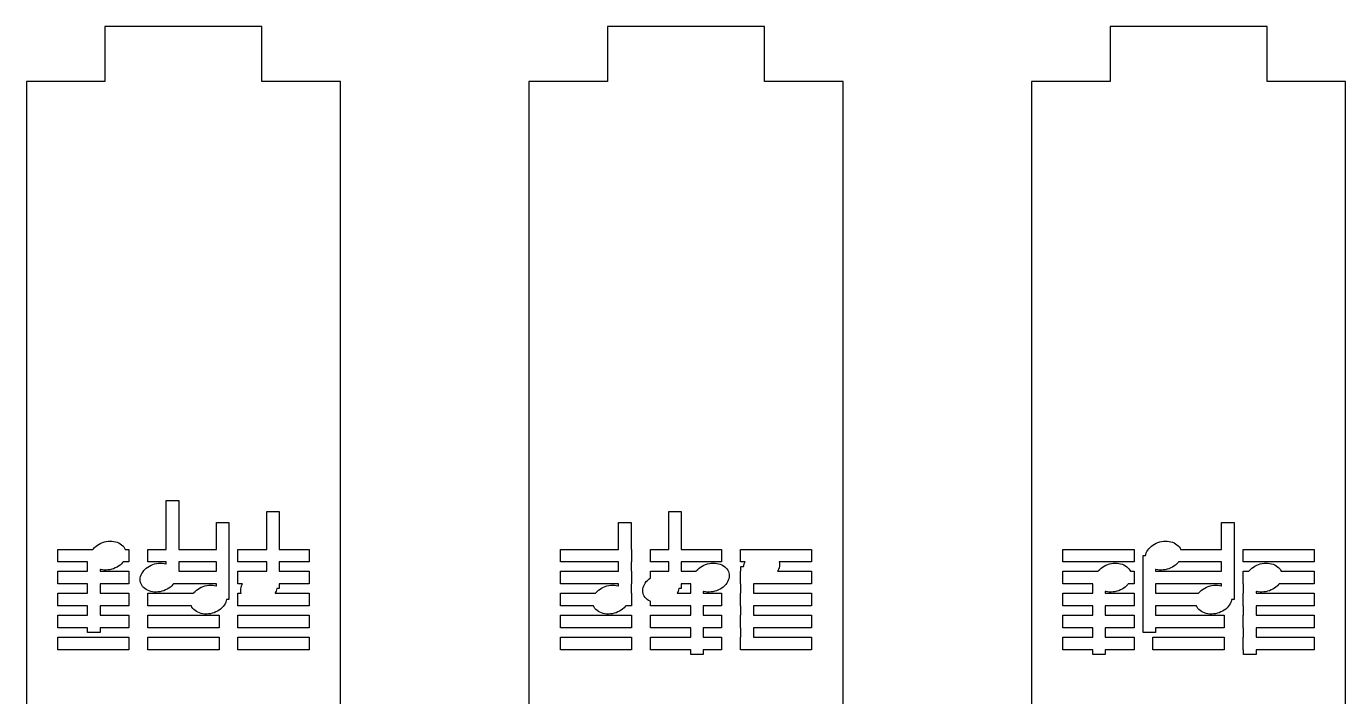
# Model space of a CAD drawing. Header units: metres. Extents: x -12 to 180, y -1275 to 154.
# Drawn here: x 0 to 84, y -274.2 to -231.5 of the extents above; entities that cross this region are included whole.
import ezdxf

# ---------------------------------------------------------------- set-up
doc = ezdxf.new("R2010")
doc.units = ezdxf.units.M

msp = doc.modelspace()

# ---------------------------------------------------------------- linework, layer by layer
for p, q in [((15, -231.511), (5, -231.511)), ((5, -231.511), (5, -235.011)), ((15, -235.011), (15, -231.511)), ((47, -231.511), (37, -231.511)), ((37, -231.511), (37, -235.011)), ((47, -235.011), (47, -231.511)), ((79, -231.511), (69, -231.511)), ((69, -231.511), (69, -235.011)), ((79, -235.011), (79, -231.511)), ((5, -235.011), (0, -235.011)), ((0, -235.011), (0, -385.011)), ((20, -235.011), (15, -235.011)), ((20, -385.011), (20, -235.011)), ((37, -235.011), (32, -235.011)), ((32, -235.011), (32, -385.011)), ((52, -235.011), (47, -235.011)), ((52, -385.011), (52, -235.011)), ((69, -235.011), (64, -235.011)), ((64, -235.011), (64, -385.011)), ((84, -235.011), (79, -235.011)), ((84, -385.011), (84, -235.011)), ((8.90001, -264.811), (8.90001, -261.711)), ((8.90001, -261.711), (9.7, -261.711)), ((9.7, -261.711), (9.7, -264.811)), ((15.3, -264.811), (15.3, -262.411)), ((15.3, -262.411), (16.1, -262.411)), ((16.1, -262.411), (16.1, -264.811)), ((40.9, -264.811), (40.9, -262.411)), ((40.9, -262.411), (41.7, -262.411)), ((41.7, -262.411), (41.7, -264.811)), ((12.1, -264.811), (12.1, -263.111)), ((12.1, -263.111), (12.9, -263.111)), ((12.9, -263.111), (12.9, -268.011)), ((37.7, -264.811), (37.7, -263.111)), ((37.7, -263.111), (38.5, -263.111)), ((38.5, -263.111), (38.5, -264.811)), ((76.1, -264.811), (76.1, -263.111)), ((76.1, -263.111), (76.9, -263.111)), ((76.9, -263.111), (76.9, -268.011)), ((4.43323, -264.61), (4.52756, -264.54)), ((4.52756, -264.54), (4.62926, -264.478)), ((4.62926, -264.478), (4.7372, -264.424)), ((4.7372, -264.424), (4.85023, -264.378)), ((4.85023, -264.378), (4.96709, -264.342)), ((4.96709, -264.342), (5.08649, -264.315)), ((5.08649, -264.315), (5.20712, -264.298)), ((5.20712, -264.298), (5.3277, -264.291)), ((5.3277, -264.291), (5.44687, -264.294)), ((5.44687, -264.294), (5.56334, -264.307)), ((5.56334, -264.307), (5.67583, -264.33)), ((5.67583, -264.33), (5.78311, -264.362)), ((5.78311, -264.362), (5.88399, -264.404)), ((5.88399, -264.404), (5.97739, -264.455)), ((5.97739, -264.455), (6.06226, -264.514)), ((6.06226, -264.514), (6.1377, -264.581)), ((6.1377, -264.581), (6.20285, -264.654)), ((71.6332, -264.61), (71.7276, -264.54)), ((71.7276, -264.54), (71.8293, -264.478)), ((71.8293, -264.478), (71.9372, -264.424)), ((71.9372, -264.424), (72.0502, -264.378)), ((72.0502, -264.378), (72.1671, -264.342)), ((72.1671, -264.342), (72.2865, -264.315)), ((72.2865, -264.315), (72.4071, -264.298)), ((72.4071, -264.298), (72.5277, -264.291)), ((72.5277, -264.291), (72.6469, -264.294)), ((72.6469, -264.294), (72.7633, -264.307)), ((72.7633, -264.307), (72.8758, -264.33)), ((72.8758, -264.33), (72.9831, -264.362)), ((72.9831, -264.362), (73.084, -264.404)), ((73.084, -264.404), (73.1774, -264.455)), ((73.1774, -264.455), (73.2623, -264.514)), ((73.2623, -264.514), (73.3377, -264.581)), ((73.3377, -264.581), (73.4028, -264.654)), ((2, -265.611), (2, -264.811)), ((2, -264.811), (4.23747, -264.811)), ((4.23747, -264.811), (4.27071, -264.768)), ((4.27071, -264.768), (4.34729, -264.686)), ((4.34729, -264.686), (4.43323, -264.61)), ((6.20285, -264.654), (6.257, -264.734)), ((6.257, -264.734), (6.29559, -264.811)), ((6.29559, -264.811), (6.53334, -264.811)), ((6.53334, -264.811), (6.53334, -265.611)), ((7.73334, -265.611), (7.73334, -264.811)), ((7.73334, -264.811), (8.90001, -264.811)), ((9.7, -264.811), (12.1, -264.811)), ((13.4667, -265.611), (13.4667, -264.811)), ((13.4667, -264.811), (15.3, -264.811)), ((16.1, -264.811), (18, -264.811)), ((18, -264.811), (18, -265.611)), ((34, -265.611), (34, -264.811)), ((34, -264.811), (37.7, -264.811)), ((38.5, -264.811), (38.5333, -264.811)), ((38.5333, -264.811), (38.5333, -265.611)), ((39.7333, -265.611), (39.7333, -264.811)), ((39.7333, -264.811), (40.9, -264.811)), ((41.7, -264.811), (44.2667, -264.811)), ((44.2667, -264.811), (44.2667, -265.611)), ((45.4667, -265.611), (45.4667, -264.811)), ((45.4667, -264.811), (50, -264.811)), ((50, -264.811), (50, -265.611)), ((66, -265.611), (66, -264.811)), ((66, -264.811), (70.5333, -264.811)), ((70.5333, -264.811), (70.5333, -265.611)), ((71.1, -270.111), (71.1, -265.211)), ((71.1, -265.211), (71.2572, -265.211)), ((71.2572, -265.211), (71.2728, -265.134)), ((71.2728, -265.134), (71.3048, -265.039)), ((71.3048, -265.039), (71.3488, -264.945)), ((71.3488, -264.945), (71.4043, -264.854)), ((71.4043, -264.854), (71.4707, -264.768)), ((71.4707, -264.768), (71.5473, -264.686)), ((71.5473, -264.686), (71.6332, -264.61)), ((73.4028, -264.654), (73.457, -264.734)), ((73.457, -264.734), (73.4956, -264.811)), ((73.4956, -264.811), (76.1, -264.811)), ((77.4667, -265.611), (77.4667, -264.811)), ((77.4667, -264.811), (82, -264.811)), ((82, -264.811), (82, -265.611)), ((3.90002, -265.611), (2, -265.611)), ((2, -267.011), (2, -266.211)), ((2, -266.211), (3.90002, -266.211)), ((3.90002, -266.211), (3.90002, -265.611)), ((4.7242, -266.092), (4.70001, -266.085)), ((4.70001, -266.085), (4.70001, -266.211)), ((4.70001, -266.211), (6.53334, -266.211)), ((4.83669, -266.115), (4.7242, -266.092)), ((4.95316, -266.128), (4.83669, -266.115)), ((5.07233, -266.131), (4.95316, -266.128)), ((5.1929, -266.124), (5.07233, -266.131)), ((5.31354, -266.107), (5.1929, -266.124)), ((5.43294, -266.08), (5.31354, -266.107)), ((5.54979, -266.044), (5.43294, -266.08)), ((5.66283, -265.998), (5.54979, -266.044)), ((5.77077, -265.944), (5.66283, -265.998)), ((5.87247, -265.882), (5.77077, -265.944)), ((5.9668, -265.813), (5.87247, -265.882)), ((6.05273, -265.736), (5.9668, -265.813)), ((6.12932, -265.655), (6.05273, -265.736)), ((6.16255, -265.611), (6.12932, -265.655)), ((6.53334, -265.611), (6.16255, -265.611)), ((6.53334, -266.211), (6.53334, -267.011)), ((7.3488, -266.345), (7.4043, -266.254)), ((7.4043, -266.254), (7.4707, -266.168)), ((7.4707, -266.168), (7.54729, -266.086)), ((7.54729, -266.086), (7.63322, -266.01)), ((7.63322, -266.01), (7.72755, -265.94)), ((7.72755, -265.94), (7.82925, -265.878)), ((8.90001, -265.611), (7.73334, -265.611)), ((7.82925, -265.878), (7.93719, -265.824)), ((7.93719, -265.824), (8.05023, -265.778)), ((8.05023, -265.778), (8.16708, -265.742)), ((8.16708, -265.742), (8.28648, -265.715)), ((8.28648, -265.715), (8.40712, -265.698)), ((8.40712, -265.698), (8.52769, -265.691)), ((8.52769, -265.691), (8.64687, -265.694)), ((8.64687, -265.694), (8.76334, -265.707)), ((8.76334, -265.707), (8.87582, -265.73)), ((8.87582, -265.73), (8.90001, -265.737)), ((8.90001, -265.737), (8.90001, -265.611)), ((12.1, -265.611), (9.7, -265.611)), ((9.7, -265.611), (9.7, -266.211)), ((9.7, -266.211), (12.1, -266.211)), ((12.1, -266.211), (12.1, -265.611)), ((15.3, -265.611), (13.4667, -265.611)), ((13.4667, -267.011), (13.4667, -266.211)), ((13.4667, -266.211), (15.3, -266.211)), ((15.3, -266.211), (15.3, -265.611)), ((18, -265.611), (16.1, -265.611)), ((16.1, -265.611), (16.1, -266.211)), ((16.1, -266.211), (18, -266.211)), ((18, -266.211), (18, -267.011)), ((37.7, -265.611), (34, -265.611)), ((34, -267.011), (34, -266.211)), ((34, -266.211), (37.7, -266.211)), ((37.7, -266.211), (37.7, -265.611)), ((38.5333, -265.611), (38.5, -265.611)), ((38.5, -265.611), (38.5, -266.211)), ((38.5, -266.211), (38.5333, -266.211)), ((38.5333, -266.211), (38.5333, -267.011)), ((40.9, -265.611), (39.7333, -265.611)), ((39.7333, -266.637), (39.7333, -266.211)), ((39.7333, -266.211), (40.9, -266.211)), ((40.9, -266.211), (40.9, -265.611)), ((44.2667, -265.611), (41.7, -265.611)), ((41.7, -265.611), (41.7, -266.211)), ((41.7, -266.211), (42.6375, -266.211)), ((42.6375, -266.211), (42.6707, -266.168)), ((42.6707, -266.168), (42.7473, -266.086)), ((42.7473, -266.086), (42.8332, -266.01)), ((42.8332, -266.01), (42.9275, -265.94)), ((42.9275, -265.94), (43.0292, -265.878)), ((43.0292, -265.878), (43.1372, -265.824)), ((43.1372, -265.824), (43.2502, -265.778)), ((43.2502, -265.778), (43.3671, -265.742)), ((43.3671, -265.742), (43.4865, -265.715)), ((43.4865, -265.715), (43.6071, -265.698)), ((43.6071, -265.698), (43.7277, -265.691)), ((43.7277, -265.691), (43.8468, -265.694)), ((43.8468, -265.694), (43.9633, -265.707)), ((43.9633, -265.707), (44.0758, -265.73)), ((44.0758, -265.73), (44.1831, -265.762)), ((44.1831, -265.762), (44.284, -265.804)), ((44.284, -265.804), (44.3774, -265.855)), ((44.3774, -265.855), (44.4622, -265.914)), ((44.4622, -265.914), (44.5377, -265.981)), ((44.5377, -265.981), (44.6028, -266.054)), ((44.6028, -266.054), (44.657, -266.134)), ((44.657, -266.134), (44.6996, -266.219)), ((44.6996, -266.219), (44.7301, -266.308)), ((45.7696, -265.611), (45.4667, -265.611)), ((45.4667, -267.011), (45.4667, -266.211)), ((45.4667, -266.211), (45.5, -266.211)), ((45.5, -266.211), (45.5, -265.911)), ((45.5, -265.911), (45.6571, -265.911)), ((45.6571, -265.911), (45.6728, -265.834)), ((45.6728, -265.834), (45.7048, -265.739)), ((45.7048, -265.739), (45.7488, -265.645)), ((45.7488, -265.645), (45.7696, -265.611)), ((47.8512, -266.177), (47.8304, -266.211)), ((47.8304, -266.211), (50, -266.211)), ((47.8952, -266.084), (47.8512, -266.177)), ((47.9272, -265.988), (47.8952, -266.084)), ((47.9468, -265.892), (47.9272, -265.988)), ((50, -265.611), (47.9307, -265.611)), ((47.9307, -265.611), (47.9483, -265.701)), ((47.9538, -265.796), (47.9468, -265.892)), ((47.9483, -265.701), (47.9538, -265.796)), ((50, -266.211), (50, -267.011)), ((70.5333, -265.611), (66, -265.611)), ((66, -267.011), (66, -266.211)), ((66, -266.211), (68.2375, -266.211)), ((68.2375, -266.211), (68.2707, -266.168)), ((68.2707, -266.168), (68.3473, -266.086)), ((68.3473, -266.086), (68.4332, -266.01)), ((68.4332, -266.01), (68.5276, -265.94)), ((68.5276, -265.94), (68.6293, -265.878)), ((68.6293, -265.878), (68.7372, -265.824)), ((68.7372, -265.824), (68.8502, -265.778)), ((68.8502, -265.778), (68.9671, -265.742)), ((68.9671, -265.742), (69.0865, -265.715)), ((69.0865, -265.715), (69.2071, -265.698)), ((69.2071, -265.698), (69.3277, -265.691)), ((69.3277, -265.691), (69.4469, -265.694)), ((69.4469, -265.694), (69.5633, -265.707)), ((69.5633, -265.707), (69.6758, -265.73)), ((69.6758, -265.73), (69.7831, -265.762)), ((69.7831, -265.762), (69.884, -265.804)), ((69.884, -265.804), (69.9774, -265.855)), ((69.9774, -265.855), (70.0623, -265.914)), ((70.0623, -265.914), (70.1377, -265.981)), ((70.1377, -265.981), (70.2029, -266.054)), ((70.2029, -266.054), (70.257, -266.134)), ((70.257, -266.134), (70.2956, -266.211)), ((70.2956, -266.211), (70.5333, -266.211)), ((70.5333, -266.211), (70.5333, -267.011)), ((71.9242, -266.092), (71.9, -266.085)), ((71.9, -266.085), (71.9, -266.211)), ((71.9, -266.211), (76.1, -266.211)), ((72.0367, -266.115), (71.9242, -266.092)), ((72.1532, -266.128), (72.0367, -266.115)), ((72.2723, -266.131), (72.1532, -266.128)), ((72.3929, -266.124), (72.2723, -266.131)), ((72.5135, -266.107), (72.3929, -266.124)), ((72.6329, -266.08), (72.5135, -266.107)), ((72.7498, -266.044), (72.6329, -266.08)), ((72.8628, -265.998), (72.7498, -266.044)), ((72.9708, -265.944), (72.8628, -265.998)), ((73.0725, -265.882), (72.9708, -265.944)), ((73.1668, -265.813), (73.0725, -265.882)), ((73.2527, -265.736), (73.1668, -265.813)), ((73.3293, -265.655), (73.2527, -265.736)), ((73.3625, -265.611), (73.3293, -265.655)), ((76.1, -265.611), (73.3625, -265.611)), ((76.1, -266.211), (76.1, -265.611)), ((82, -265.611), (77.4667, -265.611)), ((77.4667, -267.011), (77.4667, -266.211)), ((77.4667, -266.211), (77.8374, -266.211)), ((77.8374, -266.211), (77.8707, -266.168)), ((77.8707, -266.168), (77.9473, -266.086)), ((77.9473, -266.086), (78.0332, -266.01)), ((78.0332, -266.01), (78.1275, -265.94)), ((78.1275, -265.94), (78.2292, -265.878)), ((78.2292, -265.878), (78.3372, -265.824)), ((78.3372, -265.824), (78.4502, -265.778)), ((78.4502, -265.778), (78.5671, -265.742)), ((78.5671, -265.742), (78.6865, -265.715)), ((78.6865, -265.715), (78.8071, -265.698)), ((78.8071, -265.698), (78.9277, -265.691)), ((78.9277, -265.691), (79.0468, -265.694)), ((79.0468, -265.694), (79.1633, -265.707)), ((79.1633, -265.707), (79.2758, -265.73)), ((79.2758, -265.73), (79.3831, -265.762)), ((79.3831, -265.762), (79.484, -265.804)), ((79.484, -265.804), (79.5774, -265.855)), ((79.5774, -265.855), (79.6622, -265.914)), ((79.6622, -265.914), (79.7377, -265.981)), ((79.7377, -265.981), (79.8028, -266.054)), ((79.8028, -266.054), (79.857, -266.134)), ((79.857, -266.134), (79.8956, -266.211)), ((79.8956, -266.211), (82, -266.211)), ((82, -266.211), (82, -267.011)), ((3.90002, -267.011), (2, -267.011)), ((3.90002, -267.611), (3.90002, -267.011)), ((6.53334, -267.011), (4.70001, -267.011)), ((4.70001, -267.011), (4.70001, -267.611)), ((7.24615, -266.727), (7.25322, -266.63)), ((7.25172, -266.821), (7.24615, -266.727)), ((7.26988, -266.914), (7.25172, -266.821)), ((7.25322, -266.63), (7.27284, -266.534)), ((7.30043, -267.003), (7.26988, -266.914)), ((7.27284, -266.534), (7.30482, -266.439)), ((7.34302, -267.088), (7.30043, -267.003)), ((7.30482, -266.439), (7.3488, -266.345)), ((7.39717, -267.168), (7.34302, -267.088)), ((9.32932, -267.055), (9.25273, -267.136)), ((9.36255, -267.011), (9.32932, -267.055)), ((12.1, -267.011), (9.36255, -267.011)), ((11.3671, -267.142), (11.4865, -267.115)), ((11.4865, -267.115), (11.6071, -267.098)), ((11.6071, -267.098), (11.7277, -267.091)), ((11.7277, -267.091), (11.8468, -267.094)), ((11.8468, -267.094), (11.9633, -267.107)), ((11.9633, -267.107), (12.0758, -267.13)), ((12.1, -267.137), (12.1, -267.011)), ((13.7696, -267.011), (13.4667, -267.011)), ((13.7048, -267.139), (13.7488, -267.045)), ((13.7488, -267.045), (13.7696, -267.011)), ((18, -267.011), (16.1, -267.011)), ((16.1, -267.011), (16.1, -267.311)), ((37.7, -267.011), (34, -267.011)), ((36.9671, -267.142), (37.0865, -267.115)), ((37.0865, -267.115), (37.2071, -267.098)), ((37.2071, -267.098), (37.3277, -267.091)), ((37.3277, -267.091), (37.4469, -267.094)), ((37.4469, -267.094), (37.5633, -267.107)), ((37.5633, -267.107), (37.6758, -267.13)), ((37.7, -267.137), (37.7, -267.011)), ((38.5333, -267.011), (38.5, -267.011)), ((38.5, -267.011), (38.5, -267.611)), ((39.3048, -267.139), (39.3488, -267.045)), ((39.3488, -267.045), (39.4043, -266.954)), ((39.4043, -266.954), (39.4707, -266.868)), ((39.4707, -266.868), (39.5473, -266.786)), ((39.5473, -266.786), (39.6332, -266.71)), ((39.6332, -266.71), (39.7276, -266.64)), ((39.7276, -266.64), (39.7333, -266.637)), ((42.3, -267.011), (41.7, -267.011)), ((41.7, -267.011), (41.7, -267.311)), ((42.3, -267.611), (42.3, -267.011)), ((44.5293, -267.055), (44.4527, -267.136)), ((44.5957, -266.968), (44.5293, -267.055)), ((44.6512, -266.877), (44.5957, -266.968)), ((44.6952, -266.784), (44.6512, -266.877)), ((44.7272, -266.688), (44.6952, -266.784)), ((44.7468, -266.592), (44.7272, -266.688)), ((44.7301, -266.308), (44.7483, -266.401)), ((44.7538, -266.496), (44.7468, -266.592)), ((44.7483, -266.401), (44.7538, -266.496)), ((45.5, -267.011), (45.4667, -267.011)), ((45.5, -267.611), (45.5, -267.011)), ((50, -267.011), (46.3, -267.011)), ((46.3, -267.011), (46.3, -267.611)), ((67.9, -267.011), (66, -267.011)), ((67.9, -267.611), (67.9, -267.011)), ((70.1293, -267.055), (70.0527, -267.136)), ((70.1626, -267.011), (70.1293, -267.055)), ((70.5333, -267.011), (70.1626, -267.011)), ((76.1, -267.011), (71.9, -267.011)), ((71.9, -267.011), (71.9, -267.611)), ((75.3671, -267.142), (75.4865, -267.115)), ((75.4865, -267.115), (75.6071, -267.098)), ((75.6071, -267.098), (75.7277, -267.091)), ((75.7277, -267.091), (75.8468, -267.094)), ((75.8468, -267.094), (75.9633, -267.107)), ((75.9633, -267.107), (76.0758, -267.13)), ((76.1, -267.137), (76.1, -267.011)), ((77.5, -267.011), (77.4667, -267.011)), ((77.5, -267.611), (77.5, -267.011)), ((79.7293, -267.055), (79.6527, -267.136)), ((79.7625, -267.011), (79.7293, -267.055)), ((82, -267.011), (79.7625, -267.011)), ((2, -268.411), (2, -267.611)), ((2, -267.611), (3.90002, -267.611)), ((4.70001, -267.611), (6.53334, -267.611)), ((6.53334, -267.611), (6.53334, -268.411)), ((7.46233, -267.241), (7.39717, -267.168)), ((7.53777, -267.308), (7.46233, -267.241)), ((7.62263, -267.367), (7.53777, -267.308)), ((7.71603, -267.418), (7.62263, -267.367)), ((7.81691, -267.46), (7.71603, -267.418)), ((7.73334, -268.411), (7.73334, -267.611)), ((7.73334, -267.611), (10.6375, -267.611)), ((7.92419, -267.492), (7.81691, -267.46)), ((8.03668, -267.515), (7.92419, -267.492)), ((8.15315, -267.528), (8.03668, -267.515)), ((8.27232, -267.531), (8.15315, -267.528)), ((8.3929, -267.524), (8.27232, -267.531)), ((8.51353, -267.507), (8.3929, -267.524)), ((8.63293, -267.48), (8.51353, -267.507)), ((8.74979, -267.444), (8.63293, -267.48)), ((8.86282, -267.398), (8.74979, -267.444)), ((8.97076, -267.344), (8.86282, -267.398)), ((9.07246, -267.282), (8.97076, -267.344)), ((9.16679, -267.213), (9.07246, -267.282)), ((9.25273, -267.136), (9.16679, -267.213)), ((10.6375, -267.611), (10.6707, -267.568)), ((10.6707, -267.568), (10.7473, -267.486)), ((10.7473, -267.486), (10.8332, -267.41)), ((10.8332, -267.41), (10.9275, -267.34)), ((10.9275, -267.34), (11.0292, -267.278)), ((11.0292, -267.278), (11.1372, -267.224)), ((11.1372, -267.224), (11.2502, -267.178)), ((11.2502, -267.178), (11.3671, -267.142)), ((12.0758, -267.13), (12.1, -267.137)), ((13.4667, -268.411), (13.4667, -267.611)), ((13.4667, -267.611), (13.6693, -267.611)), ((13.6461, -267.427), (13.6532, -267.33)), ((13.6517, -267.521), (13.6461, -267.427)), ((13.6693, -267.611), (13.6517, -267.521)), ((13.6532, -267.33), (13.6728, -267.234)), ((13.6728, -267.234), (13.7048, -267.139)), ((15.8512, -267.577), (15.8304, -267.611)), ((15.8304, -267.611), (18, -267.611)), ((15.8952, -267.484), (15.8512, -267.577)), ((15.9272, -267.388), (15.8952, -267.484)), ((15.9428, -267.311), (15.9272, -267.388)), ((16.1, -267.311), (15.9428, -267.311)), ((18, -267.611), (18, -268.411)), ((34, -268.411), (34, -267.611)), ((34, -267.611), (36.2375, -267.611)), ((36.2375, -267.611), (36.2707, -267.568)), ((36.2707, -267.568), (36.3473, -267.486)), ((36.3473, -267.486), (36.4332, -267.41)), ((36.4332, -267.41), (36.5276, -267.34)), ((36.5276, -267.34), (36.6293, -267.278)), ((36.6293, -267.278), (36.7372, -267.224)), ((36.7372, -267.224), (36.8502, -267.178)), ((36.8502, -267.178), (36.9671, -267.142)), ((37.6758, -267.13), (37.7, -267.137)), ((38.5, -267.611), (38.5333, -267.611)), ((38.5333, -267.611), (38.5333, -268.411)), ((39.2462, -267.427), (39.2532, -267.33)), ((39.2517, -267.521), (39.2462, -267.427)), ((39.2699, -267.614), (39.2517, -267.521)), ((39.2532, -267.33), (39.2728, -267.234)), ((39.3004, -267.703), (39.2699, -267.614)), ((39.2728, -267.234), (39.3048, -267.139)), ((39.343, -267.788), (39.3004, -267.703)), ((39.3972, -267.868), (39.343, -267.788)), ((39.4623, -267.941), (39.3972, -267.868)), ((39.5378, -268.008), (39.4623, -267.941)), ((41.4512, -267.577), (41.4304, -267.611)), ((41.4304, -267.611), (42.3, -267.611)), ((41.4952, -267.484), (41.4512, -267.577)), ((41.5272, -267.388), (41.4952, -267.484)), ((41.5429, -267.311), (41.5272, -267.388)), ((41.7, -267.311), (41.5429, -267.311)), ((43.1242, -267.492), (43.1, -267.485)), ((43.1, -267.485), (43.1, -267.611)), ((43.1, -267.611), (44.2667, -267.611)), ((43.2367, -267.515), (43.1242, -267.492)), ((43.3531, -267.528), (43.2367, -267.515)), ((43.4723, -267.531), (43.3531, -267.528)), ((43.5929, -267.524), (43.4723, -267.531)), ((43.7135, -267.507), (43.5929, -267.524)), ((43.8329, -267.48), (43.7135, -267.507)), ((43.9498, -267.444), (43.8329, -267.48)), ((44.0628, -267.398), (43.9498, -267.444)), ((44.1707, -267.344), (44.0628, -267.398)), ((44.2724, -267.282), (44.1707, -267.344)), ((44.2667, -267.611), (44.2667, -268.411)), ((44.3668, -267.213), (44.2724, -267.282)), ((44.4527, -267.136), (44.3668, -267.213)), ((45.4667, -268.411), (45.4667, -267.611)), ((45.4667, -267.611), (45.5, -267.611)), ((46.3, -267.611), (50, -267.611)), ((50, -267.611), (50, -268.411)), ((66, -268.411), (66, -267.611)), ((66, -267.611), (67.9, -267.611)), ((68.7242, -267.492), (68.7, -267.485)), ((68.7, -267.485), (68.7, -267.611)), ((68.7, -267.611), (70.5333, -267.611)), ((68.8367, -267.515), (68.7242, -267.492)), ((68.9532, -267.528), (68.8367, -267.515)), ((69.0723, -267.531), (68.9532, -267.528)), ((69.1929, -267.524), (69.0723, -267.531)), ((69.3135, -267.507), (69.1929, -267.524)), ((69.4329, -267.48), (69.3135, -267.507)), ((69.5498, -267.444), (69.4329, -267.48)), ((69.6628, -267.398), (69.5498, -267.444)), ((69.7708, -267.344), (69.6628, -267.398)), ((69.8725, -267.282), (69.7708, -267.344)), ((69.9668, -267.213), (69.8725, -267.282)), ((70.0527, -267.136), (69.9668, -267.213)), ((70.5333, -267.611), (70.5333, -268.411)), ((71.9, -267.611), (74.6375, -267.611)), ((74.6375, -267.611), (74.6707, -267.568)), ((74.6707, -267.568), (74.7473, -267.486)), ((74.7473, -267.486), (74.8332, -267.41)), ((74.8332, -267.41), (74.9275, -267.34)), ((74.9275, -267.34), (75.0292, -267.278)), ((75.0292, -267.278), (75.1372, -267.224)), ((75.1372, -267.224), (75.2502, -267.178)), ((75.2502, -267.178), (75.3671, -267.142)), ((76.0758, -267.13), (76.1, -267.137)), ((77.4667, -268.411), (77.4667, -267.611)), ((77.4667, -267.611), (77.5, -267.611)), ((78.3242, -267.492), (78.3, -267.485)), ((78.3, -267.485), (78.3, -267.611)), ((78.3, -267.611), (82, -267.611)), ((78.4367, -267.515), (78.3242, -267.492)), ((78.5531, -267.528), (78.4367, -267.515)), ((78.6723, -267.531), (78.5531, -267.528)), ((78.7929, -267.524), (78.6723, -267.531)), ((78.9135, -267.507), (78.7929, -267.524)), ((79.0329, -267.48), (78.9135, -267.507)), ((79.1498, -267.444), (79.0329, -267.48)), ((79.2628, -267.398), (79.1498, -267.444)), ((79.3707, -267.344), (79.2628, -267.398)), ((79.4724, -267.282), (79.3707, -267.344)), ((79.5668, -267.213), (79.4724, -267.282)), ((79.6527, -267.136), (79.5668, -267.213)), ((82, -267.611), (82, -268.411)), ((3.90002, -268.411), (2, -268.411)), ((3.90002, -269.011), (3.90002, -268.411)), ((6.53334, -268.411), (4.70001, -268.411)), ((4.70001, -268.411), (4.70001, -269.011)), ((10.5044, -268.411), (7.73334, -268.411)), ((10.543, -268.488), (10.5044, -268.411)), ((10.5972, -268.568), (10.543, -268.488)), ((10.6623, -268.641), (10.5972, -268.568)), ((10.7377, -268.708), (10.6623, -268.641)), ((10.8226, -268.767), (10.7377, -268.708)), ((10.916, -268.818), (10.8226, -268.767)), ((12.0628, -268.798), (11.9498, -268.844)), ((12.1707, -268.744), (12.0628, -268.798)), ((12.2724, -268.682), (12.1707, -268.744)), ((12.3668, -268.613), (12.2724, -268.682)), ((12.4527, -268.536), (12.3668, -268.613)), ((12.5293, -268.454), (12.4527, -268.536)), ((12.5957, -268.368), (12.5293, -268.454)), ((12.6512, -268.277), (12.5957, -268.368)), ((12.6952, -268.184), (12.6512, -268.277)), ((12.7272, -268.088), (12.6952, -268.184)), ((12.7428, -268.011), (12.7272, -268.088)), ((12.9, -268.011), (12.7428, -268.011)), ((18, -268.411), (13.4667, -268.411)), ((36.1044, -268.411), (34, -268.411)), ((36.143, -268.488), (36.1044, -268.411)), ((36.1972, -268.568), (36.143, -268.488)), ((36.2623, -268.641), (36.1972, -268.568)), ((36.3378, -268.708), (36.2623, -268.641)), ((36.4226, -268.767), (36.3378, -268.708)), ((36.516, -268.818), (36.4226, -268.767)), ((37.6628, -268.798), (37.5498, -268.844)), ((37.7708, -268.744), (37.6628, -268.798)), ((37.8725, -268.682), (37.7708, -268.744)), ((37.9668, -268.613), (37.8725, -268.682)), ((38.0527, -268.536), (37.9668, -268.613)), ((38.1293, -268.454), (38.0527, -268.536)), ((38.1626, -268.411), (38.1293, -268.454)), ((38.5333, -268.411), (38.1626, -268.411)), ((39.6226, -268.067), (39.5378, -268.008)), ((39.716, -268.118), (39.6226, -268.067)), ((39.7333, -268.125), (39.716, -268.118)), ((39.7333, -268.411), (39.7333, -268.125)), ((42.3, -268.411), (39.7333, -268.411)), ((42.3, -269.011), (42.3, -268.411)), ((44.2667, -268.411), (43.1, -268.411)), ((43.1, -268.411), (43.1, -269.011)), ((45.5, -268.411), (45.4667, -268.411)), ((45.5, -269.011), (45.5, -268.411)), ((50, -268.411), (46.3, -268.411)), ((46.3, -268.411), (46.3, -269.011)), ((67.9, -268.411), (66, -268.411)), ((67.9, -269.011), (67.9, -268.411)), ((70.5333, -268.411), (68.7, -268.411)), ((68.7, -268.411), (68.7, -269.011)), ((74.5044, -268.411), (71.9, -268.411)), ((71.9, -268.411), (71.9, -269.011)), ((74.543, -268.488), (74.5044, -268.411)), ((74.5972, -268.568), (74.543, -268.488)), ((74.6623, -268.641), (74.5972, -268.568)), ((74.7377, -268.708), (74.6623, -268.641)), ((74.8226, -268.767), (74.7377, -268.708)), ((74.916, -268.818), (74.8226, -268.767)), ((76.0628, -268.798), (75.9498, -268.844)), ((76.1707, -268.744), (76.0628, -268.798)), ((76.2724, -268.682), (76.1707, -268.744)), ((76.3668, -268.613), (76.2724, -268.682)), ((76.4527, -268.536), (76.3668, -268.613)), ((76.5293, -268.454), (76.4527, -268.536)), ((76.5957, -268.368), (76.5293, -268.454)), ((76.6512, -268.277), (76.5957, -268.368)), ((76.6952, -268.184), (76.6512, -268.277)), ((76.7272, -268.088), (76.6952, -268.184)), ((76.7428, -268.011), (76.7272, -268.088)), ((76.9, -268.011), (76.7428, -268.011)), ((77.5, -268.411), (77.4667, -268.411)), ((77.5, -269.011), (77.5, -268.411)), ((82, -268.411), (78.3, -268.411)), ((78.3, -268.411), (78.3, -269.011)), ((2, -269.811), (2, -269.011)), ((2, -269.011), (3.90002, -269.011)), ((4.70001, -269.011), (6.53334, -269.011)), ((6.53334, -269.011), (6.53334, -269.811)), ((7.73334, -269.811), (7.73334, -269.011)), ((7.73334, -269.011), (12.2667, -269.011)), ((11.0169, -268.86), (10.916, -268.818)), ((11.1242, -268.892), (11.0169, -268.86)), ((11.2367, -268.915), (11.1242, -268.892)), ((11.3531, -268.928), (11.2367, -268.915)), ((11.4723, -268.931), (11.3531, -268.928)), ((11.5929, -268.924), (11.4723, -268.931)), ((11.7135, -268.907), (11.5929, -268.924)), ((11.8329, -268.88), (11.7135, -268.907)), ((11.9498, -268.844), (11.8329, -268.88)), ((12.2667, -269.011), (12.2667, -269.811)), ((13.4667, -269.811), (13.4667, -269.011)), ((13.4667, -269.011), (18, -269.011)), ((18, -269.011), (18, -269.811)), ((34, -269.811), (34, -269.011)), ((34, -269.011), (38.5333, -269.011)), ((36.6169, -268.86), (36.516, -268.818)), ((36.7242, -268.892), (36.6169, -268.86)), ((36.8367, -268.915), (36.7242, -268.892)), ((36.9532, -268.928), (36.8367, -268.915)), ((37.0723, -268.931), (36.9532, -268.928)), ((37.1929, -268.924), (37.0723, -268.931)), ((37.3135, -268.907), (37.1929, -268.924)), ((37.4329, -268.88), (37.3135, -268.907)), ((37.5498, -268.844), (37.4329, -268.88)), ((38.5333, -269.011), (38.5333, -269.811)), ((39.7333, -269.811), (39.7333, -269.011)), ((39.7333, -269.011), (42.3, -269.011)), ((43.1, -269.011), (44.2667, -269.011)), ((44.2667, -269.011), (44.2667, -269.811)), ((45.4667, -269.811), (45.4667, -269.011)), ((45.4667, -269.011), (45.5, -269.011)), ((46.3, -269.011), (50, -269.011)), ((50, -269.011), (50, -269.811)), ((66, -269.811), (66, -269.011)), ((66, -269.011), (67.9, -269.011)), ((68.7, -269.011), (70.5333, -269.011)), ((70.5333, -269.011), (70.5333, -269.811)), ((71.9, -269.011), (76.2667, -269.011)), ((75.0169, -268.86), (74.916, -268.818)), ((75.1242, -268.892), (75.0169, -268.86)), ((75.2367, -268.915), (75.1242, -268.892)), ((75.3531, -268.928), (75.2367, -268.915)), ((75.4723, -268.931), (75.3531, -268.928)), ((75.5929, -268.924), (75.4723, -268.931)), ((75.7135, -268.907), (75.5929, -268.924)), ((75.8329, -268.88), (75.7135, -268.907)), ((75.9498, -268.844), (75.8329, -268.88)), ((76.2667, -269.011), (76.2667, -269.811)), ((77.4667, -269.811), (77.4667, -269.011)), ((77.4667, -269.011), (77.5, -269.011)), ((78.3, -269.011), (82, -269.011)), ((82, -269.011), (82, -269.811)), ((3.90002, -269.811), (2, -269.811)), ((2, -271.211), (2, -270.411)), ((2, -270.411), (6.53334, -270.411)), ((3.90002, -270.111), (3.90002, -269.811)), ((4.70001, -270.111), (3.90002, -270.111)), ((6.53334, -269.811), (4.70001, -269.811)), ((4.70001, -269.811), (4.70001, -270.111)), ((6.53334, -270.411), (6.53334, -271.211)), ((12.2667, -269.811), (7.73334, -269.811)), ((7.73334, -271.211), (7.73334, -270.411)), ((7.73334, -270.411), (12.2667, -270.411)), ((12.2667, -270.411), (12.2667, -271.211)), ((18, -269.811), (13.4667, -269.811)), ((13.4667, -271.211), (13.4667, -270.411)), ((13.4667, -270.411), (18, -270.411)), ((18, -270.411), (18, -271.211)), ((38.5333, -269.811), (34, -269.811)), ((34, -271.211), (34, -270.411)), ((34, -270.411), (38.5333, -270.411)), ((38.5333, -270.411), (38.5333, -271.211)), ((42.3, -269.811), (39.7333, -269.811)), ((39.7333, -271.211), (39.7333, -270.411)), ((39.7333, -270.411), (42.3, -270.411)), ((42.3, -270.411), (42.3, -269.811)), ((44.2667, -269.811), (43.1, -269.811)), ((43.1, -269.811), (43.1, -270.411)), ((43.1, -270.411), (44.2667, -270.411)), ((44.2667, -270.411), (44.2667, -271.211)), ((45.5, -269.811), (45.4667, -269.811)), ((45.4667, -271.211), (45.4667, -270.411)), ((45.4667, -270.411), (45.5, -270.411)), ((45.5, -270.411), (45.5, -269.811)), ((50, -269.811), (46.3, -269.811)), ((46.3, -269.811), (46.3, -270.411)), ((46.3, -270.411), (50, -270.411)), ((50, -270.411), (50, -271.211)), ((67.9, -269.811), (66, -269.811)), ((66, -271.211), (66, -270.411)), ((66, -270.411), (67.9, -270.411)), ((67.9, -270.411), (67.9, -269.811)), ((70.5333, -269.811), (68.7, -269.811)), ((68.7, -269.811), (68.7, -270.411)), ((68.7, -270.411), (70.5333, -270.411)), ((70.5333, -270.411), (70.5333, -271.211)), ((71.9, -270.111), (71.1, -270.111)), ((71.7333, -271.211), (71.7333, -270.411)), ((71.7333, -270.411), (76.2667, -270.411)), ((76.2667, -269.811), (71.9, -269.811)), ((71.9, -269.811), (71.9, -270.111)), ((76.2667, -270.411), (76.2667, -271.211)), ((77.5, -269.811), (77.4667, -269.811)), ((77.4667, -271.211), (77.4667, -270.411)), ((77.4667, -270.411), (77.5, -270.411)), ((77.5, -270.411), (77.5, -269.811)), ((82, -269.811), (78.3, -269.811)), ((78.3, -269.811), (78.3, -270.411)), ((78.3, -270.411), (82, -270.411)), ((82, -270.411), (82, -271.211)), ((6.53334, -271.211), (2, -271.211)), ((12.2667, -271.211), (7.73334, -271.211)), ((18, -271.211), (13.4667, -271.211)), ((38.5333, -271.211), (34, -271.211)), ((42.3, -271.211), (39.7333, -271.211)), ((42.3, -271.511), (42.3, -271.211)), ((44.2667, -271.211), (43.1, -271.211)), ((43.1, -271.211), (43.1, -271.511)), ((50, -271.211), (45.4667, -271.211)), ((67.9, -271.211), (66, -271.211)), ((67.9, -271.511), (67.9, -271.211)), ((70.5333, -271.211), (68.7, -271.211)), ((68.7, -271.211), (68.7, -271.511)), ((76.2667, -271.211), (71.7333, -271.211)), ((77.5, -271.211), (77.4667, -271.211)), ((77.5, -271.511), (77.5, -271.211)), ((82, -271.211), (78.3, -271.211)), ((78.3, -271.211), (78.3, -271.511)), ((43.1, -271.511), (42.3, -271.511)), ((68.7, -271.511), (67.9, -271.511)), ((78.3, -271.511), (77.5, -271.511))]:
    msp.add_line(p, q)

doc.saveas('drawing.dxf')
